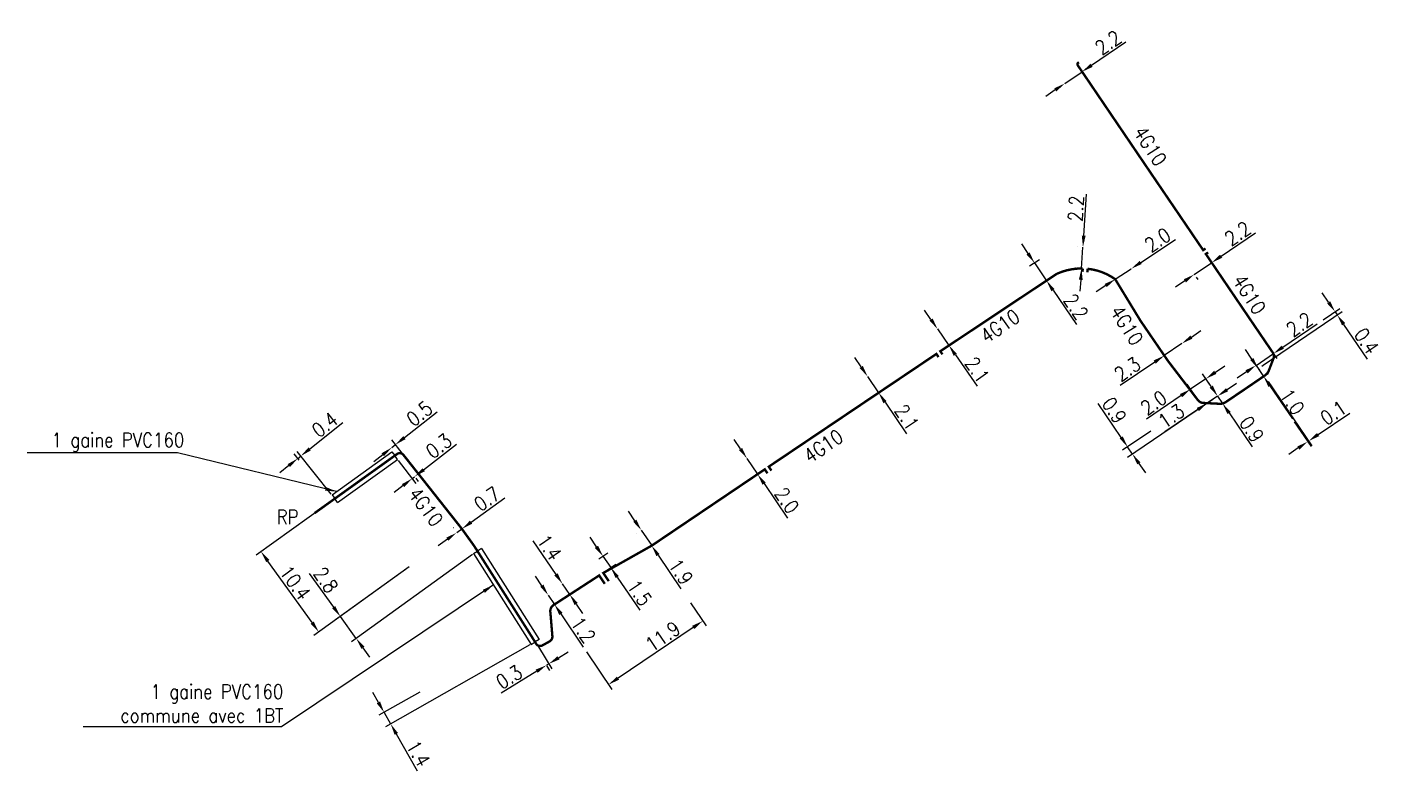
# Model space of a CAD drawing. Header units: millimetres. Extents: x 112999 to 114032, y 122200 to 123000.
# Drawn here: x 113595.6 to 113737.8, y 122200.1 to 122278.1 of the extents above; entities that cross this region are included whole.
import ezdxf
from ezdxf.enums import TextEntityAlignment as Align

# ---------------------------------------------------------------- set-up
doc = ezdxf.new("R2010")
doc.units = ezdxf.units.MM
doc.linetypes.add('E_ST_Cu', pattern=[2000, 1000, 1000])
doc.layers.get('DEFPOINTS').update_dxf_attribs({"linetype": 'CONTINUOUS'})
doc.layers.add('E_100', color=3, linetype='CONTINUOUS')
doc.layers.add('E_400', color=7, linetype='CONTINUOUS')
doc.styles.get("Standard").update_dxf_attribs({"font": 'romans.shx', "width": 0.85})
doc.dimstyles.get("Standard").update_dxf_attribs({"dimtxt": 1.5, "dimasz": 1.2, "dimexe": 0.625, "dimexo": 0.625, "dimgap": 0.25, "dimtad": 1, "dimdec": 1, "dimzin": 0, "dimdsep": 46, "dimtxsty": 'Standard', "dimcen": -0.5, "dimadec": 0, "dimazin": 0, "dimtfac": 1, "dimtdec": 1, "dimtmove": 0, "dimatfit": 3, "dimfxl": 1, "dimtolj": 1, "dimtzin": 0, "dimarcsym": 0})

# ---------------------------------------------------------------- blocks, each defined once
blk = doc.blocks.new('*D31')
at = {"layer": 'DEFPOINTS', "color": 0}
for p in [(113627.57, 122228.44), (113620.15, 122223.1), (113636.19, 122221.87)]:
    blk.add_point(p, dxfattribs=at)
at = {"layer": 'E_100', "color": 0, "lineweight": -2}
for p, q in [((113627.06, 122228.07), (113619.64, 122222.73)), ((113625.51, 122215.66), (113620.85, 122222.12)), ((113635.68, 122221.5), (113625.7, 122214.32))]:
    blk.add_line(p, q, dxfattribs=at)
at = {"layer": 'E_100', "color": 0}
for points in [[(113621.02, 122222.24), (113620.69, 122222.01), (113620.15, 122223.1)], [(113625.67, 122215.78), (113625.35, 122215.54), (113626.21, 122214.68)]]:
    blk.add_solid(points, dxfattribs=at)
at = {"layer": 'E_100', "color": 0, "insert": (113623.72, 122219.85), "char_height": 1.5, "attachment_point": 5, "rotation": 305.7559}
blk.add_mtext('\\A1;10.4', dxfattribs=at)
blk = doc.blocks.new('*D32')
at = {"layer": 'DEFPOINTS', "color": 0}
for p in [(113624, 122232.88), (113624.52, 122232.22), (113627.89, 122228.67)]:
    blk.add_point(p, dxfattribs=at)
at = {"layer": 'E_400', "color": 0, "lineweight": -2}
for p, q in [((113625.25, 122233.88), (113628.72, 122236.65)), ((113627.5, 122229.15), (113623.93, 122233.62)), ((113623.06, 122232.13), (113622.12, 122231.38)), ((113624.13, 122232.71), (113623.61, 122233.37)), ((113624, 122232.88), (113624.32, 122233.14))]:
    blk.add_line(p, q, dxfattribs=at)
at = {"layer": 'E_400', "color": 0}
for points in [[(113625.13, 122234.04), (113625.38, 122233.73), (113624.32, 122233.14)], [(113622.94, 122232.29), (113623.18, 122231.98), (113624, 122232.88)]]:
    blk.add_solid(points, dxfattribs=at)
at = {"layer": 'E_400', "color": 0, "insert": (113626.83, 122236.42), "char_height": 1.5, "attachment_point": 5, "rotation": 38.6155}
blk.add_mtext('\\A1;0.4', dxfattribs=at)
blk = doc.blocks.new('*D33')
at = {"layer": 'DEFPOINTS', "color": 0}
for p in [(113634.15, 122233.16), (113636.01, 122231.29), (113636.26, 122230.97)]:
    blk.add_point(p, dxfattribs=at)
at = {"layer": 'E_400', "color": 0, "lineweight": -2}
for p, q in [((113637.21, 122231.7), (113640.67, 122234.38)), ((113634.54, 122232.67), (113636.39, 122230.27)), ((113636, 122230.77), (113636.26, 122230.97)), ((113636.4, 122230.8), (113636.65, 122230.48)), ((113635.06, 122230.03), (113634.11, 122229.3))]:
    blk.add_line(p, q, dxfattribs=at)
at = {"layer": 'E_400', "color": 0}
for points in [[(113634.93, 122230.19), (113635.18, 122229.88), (113636, 122230.77)], [(113637.09, 122231.86), (113637.34, 122231.55), (113636.26, 122230.97)]]:
    blk.add_solid(points, dxfattribs=at)
at = {"layer": 'E_400', "color": 0, "insert": (113638.8, 122234.2), "char_height": 1.5, "attachment_point": 5, "rotation": 37.7364}
blk.add_mtext('\\A1;0.3', dxfattribs=at)
blk = doc.blocks.new('*D34')
at = {"layer": 'DEFPOINTS', "color": 0}
for p in [(113642.86, 122223.16), (113636.19, 122221.87), (113628.47, 122216.31)]:
    blk.add_point(p, dxfattribs=at)
at = {"layer": 'E_400', "color": 0, "lineweight": -2}
for p, q in [((113642.35, 122222.8), (113629.63, 122213.63)), ((113627.77, 122217.29), (113625.22, 122220.83)), ((113635.68, 122221.5), (113627.96, 122215.95)), ((113630.14, 122214), (113628.47, 122216.31)), ((113630.84, 122213.03), (113631.54, 122212.05))]:
    blk.add_line(p, q, dxfattribs=at)
at = {"layer": 'E_400', "color": 0}
for points in [[(113627.93, 122217.4), (113627.61, 122217.17), (113628.47, 122216.31)], [(113631, 122213.14), (113630.68, 122212.91), (113630.14, 122214)]]:
    blk.add_solid(points, dxfattribs=at)
at = {"layer": 'E_400', "color": 0, "insert": (113626.95, 122220.13), "char_height": 1.5, "attachment_point": 5, "rotation": 305.7621}
blk.add_mtext('\\A1;2.8', dxfattribs=at)
blk = doc.blocks.new('*D35')
at = {"layer": 'DEFPOINTS', "color": 0}
for p in [(113648.91, 122213.63), (113637.37, 122208.69), (113633.06, 122206.25)]:
    blk.add_point(p, dxfattribs=at)
at = {"layer": 'E_400', "color": 0, "lineweight": -2}
for p, q in [((113648.36, 122213.33), (113633.21, 122204.72)), ((113632.47, 122207.29), (113631.87, 122208.33)), ((113636.82, 122208.38), (113632.52, 122205.94)), ((113633.06, 122206.25), (113633.75, 122205.03)), ((113634.34, 122203.98), (113636.54, 122200.11))]:
    blk.add_line(p, q, dxfattribs=at)
at = {"layer": 'E_400', "color": 0}
for points in [[(113632.64, 122207.39), (113632.29, 122207.19), (113633.06, 122206.25)], [(113634.52, 122204.08), (113634.17, 122203.89), (113633.75, 122205.03)]]:
    blk.add_solid(points, dxfattribs=at)
at = {"layer": 'E_400', "color": 0, "insert": (113636.66, 122201.93), "char_height": 1.5, "attachment_point": 5, "rotation": 299.5894}
blk.add_mtext('\\A1;1.4', dxfattribs=at)
blk = doc.blocks.new('*D36')
at = {"layer": 'DEFPOINTS', "color": 0}
for p in [(113633.86, 122234.02), (113634.25, 122234.33), (113635.35, 122232.94)]:
    blk.add_point(p, dxfattribs=at)
at = {"layer": 'E_100', "color": 0, "lineweight": -2}
for p, q in [((113635.2, 122235.07), (113638.63, 122237.78)), ((113633.86, 122234.02), (113634.25, 122234.33)), ((113634.96, 122233.43), (113633.87, 122234.82)), ((113632.92, 122233.27), (113631.97, 122232.53))]:
    blk.add_line(p, q, dxfattribs=at)
at = {"layer": 'E_100', "color": 0}
for points in [[(113635.07, 122235.23), (113635.32, 122234.91), (113634.25, 122234.33)], [(113632.79, 122233.43), (113633.04, 122233.12), (113633.86, 122234.02)]]:
    blk.add_solid(points, dxfattribs=at)
at = {"layer": 'E_100', "color": 0, "insert": (113636.76, 122237.58), "char_height": 1.5, "attachment_point": 5, "rotation": 38.2619}
blk.add_mtext('\\A1;0.5', dxfattribs=at)
blk = doc.blocks.new('*D37')
at = {"layer": 'DEFPOINTS', "color": 0}
for p in [(113640.69, 122225.08), (113641.23, 122225.5), (113641.24, 122225.48)]:
    blk.add_point(p, dxfattribs=at)
at = {"layer": 'E_100', "color": 0, "lineweight": -2}
for p, q in [((113642.2, 122226.2), (113645.75, 122228.75)), ((113640.33, 122225.59), (113640.31, 122225.61)), ((113640.68, 122225.1), (113641.23, 122225.5)), ((113640.87, 122225.98), (113640.86, 122226)), ((113639.71, 122224.4), (113638.73, 122223.7))]:
    blk.add_line(p, q, dxfattribs=at)
at = {"layer": 'E_100', "color": 0}
for points in [[(113639.59, 122224.57), (113639.82, 122224.24), (113640.68, 122225.1)], [(113642.08, 122226.36), (113642.32, 122226.04), (113641.23, 122225.5)]]:
    blk.add_solid(points, dxfattribs=at)
at = {"layer": 'E_100', "color": 0, "insert": (113643.87, 122228.64), "char_height": 1.5, "attachment_point": 5, "rotation": 35.7734}
blk.add_mtext('\\A1;0.7', dxfattribs=at)
blk = doc.blocks.new('*D38')
at = {"layer": 'DEFPOINTS', "color": 0}
for p in [(113732.88, 122248.28), (113731.1, 122247.07), (113724.82, 122242.32)]:
    blk.add_point(p, dxfattribs=at)
at = {"layer": 'E_100', "color": 0, "lineweight": -2}
for p, q in [((113732.21, 122249.27), (113731.53, 122250.26)), ((113725.33, 122242.67), (113733.62, 122248.3)), ((113731.62, 122247.42), (113733.4, 122248.63)), ((113732.88, 122248.28), (113733.11, 122247.95)), ((113733.78, 122246.95), (113736.27, 122243.29))]:
    blk.add_line(p, q, dxfattribs=at)
at = {"layer": 'E_100', "color": 0}
for points in [[(113732.37, 122249.38), (113732.04, 122249.16), (113732.88, 122248.28)], [(113733.95, 122247.07), (113733.62, 122246.84), (113733.11, 122247.95)]]:
    blk.add_solid(points, dxfattribs=at)
at = {"layer": 'E_100', "color": 0, "insert": (113736.19, 122245.19), "char_height": 1.5, "attachment_point": 5, "rotation": 304.1834}
blk.add_mtext('\\A1;0.4', dxfattribs=at)
blk = doc.blocks.new('*D39')
at = {"layer": 'DEFPOINTS', "color": 0}
for p in [(113725.52, 122241.47), (113728.26, 122237.25), (113730.11, 122234.71)]:
    blk.add_point(p, dxfattribs=at)
at = {"layer": 'E_100', "color": 0, "lineweight": -2}
for p, q in [((113725.87, 122240.95), (113730.46, 122234.19)), ((113728.61, 122236.73), (113730.38, 122234.13)), ((113731.11, 122235.38), (113734.42, 122237.64)), ((113729.03, 122233.98), (113728.04, 122233.3)), ((113730.02, 122234.65), (113730.11, 122234.71))]:
    blk.add_line(p, q, dxfattribs=at)
at = {"layer": 'E_100', "color": 0}
for points in [[(113730.99, 122235.55), (113731.22, 122235.22), (113730.11, 122234.71)], [(113728.92, 122234.14), (113729.14, 122233.81), (113730.02, 122234.65)]]:
    blk.add_solid(points, dxfattribs=at)
at = {"layer": 'E_100', "color": 0, "insert": (113732.7, 122237.67), "char_height": 1.5, "attachment_point": 5, "rotation": 34.1834}
blk.add_mtext('\\A1;0.1', dxfattribs=at)
blk = doc.blocks.new('*D40')
at = {"layer": 'DEFPOINTS', "color": 0}
for p in [(113720.56, 122239.42), (113714.05, 122236.09), (113711.11, 122234.1)]:
    blk.add_point(p, dxfattribs=at)
at = {"layer": 'E_100', "color": 0, "lineweight": -2}
for p, q in [((113710.44, 122235.09), (113708.01, 122238.66)), ((113720.04, 122239.07), (113711.1, 122233)), ((113713.53, 122235.74), (113710.59, 122233.75)), ((113711.62, 122233.35), (113711.11, 122234.1)), ((113712.29, 122232.36), (113712.97, 122231.37))]:
    blk.add_line(p, q, dxfattribs=at)
at = {"layer": 'E_100', "color": 0}
for points in [[(113710.6, 122235.2), (113710.27, 122234.98), (113711.11, 122234.1)], [(113712.46, 122232.47), (113712.13, 122232.25), (113711.62, 122233.35)]]:
    blk.add_solid(points, dxfattribs=at)
at = {"layer": 'E_100', "color": 0, "insert": (113709.71, 122237.93), "char_height": 1.5, "attachment_point": 5, "rotation": 304.1834}
blk.add_mtext('\\A1;0.9', dxfattribs=at)
blk = doc.blocks.new('*D41')
at = {"layer": 'DEFPOINTS', "color": 0}
for p in [(113716.81, 122244.94), (113714.95, 122243.67), (113714.95, 122243.67)]:
    blk.add_point(p, dxfattribs=at)
at = {"layer": 'E_100', "color": 0, "lineweight": -2}
for p, q in [((113716.81, 122244.94), (113714.95, 122243.67)), ((113717.81, 122245.61), (113718.8, 122246.29)), ((113713.96, 122243), (113710.34, 122240.54))]:
    blk.add_line(p, q, dxfattribs=at)
at = {"layer": 'E_100', "color": 0}
for points in [[(113717.69, 122245.78), (113717.92, 122245.45), (113716.81, 122244.94)], [(113713.84, 122243.16), (113714.07, 122242.83), (113714.95, 122243.67)]]:
    blk.add_solid(points, dxfattribs=at)
at = {"layer": 'E_100', "color": 0, "insert": (113711.09, 122242.26), "char_height": 1.5, "attachment_point": 5, "rotation": 34.1834}
blk.add_mtext('\\A1;2.3', dxfattribs=at)
blk = doc.blocks.new('*D42')
at = {"layer": 'DEFPOINTS', "color": 0}
for p in [(113717.71, 122240.14), (113720.05, 122240.17), (113718.44, 122239.08)]:
    blk.add_point(p, dxfattribs=at)
at = {"layer": 'E_100', "color": 0, "lineweight": -2}
for p, q in [((113720.32, 122241.92), (113721.31, 122242.59)), ((113718.08, 122239.59), (113717.36, 122240.66)), ((113719.32, 122241.24), (113717.71, 122240.14)), ((113719.7, 122240.69), (113718.97, 122241.76)), ((113716.72, 122239.47), (113713.1, 122237.01))]:
    blk.add_line(p, q, dxfattribs=at)
at = {"layer": 'E_100', "color": 0}
for points in [[(113720.2, 122242.08), (113720.43, 122241.75), (113719.32, 122241.24)], [(113716.6, 122239.64), (113716.83, 122239.31), (113717.71, 122240.14)]]:
    blk.add_solid(points, dxfattribs=at)
at = {"layer": 'E_100', "color": 0, "insert": (113713.85, 122238.73), "char_height": 1.5, "attachment_point": 5, "rotation": 34.1834}
blk.add_mtext('\\A1;2.0', dxfattribs=at)
blk = doc.blocks.new('*D43')
at = {"layer": 'DEFPOINTS', "color": 0}
for p in [(113720.56, 122239.42), (113719.47, 122238.69), (113719.47, 122238.69)]:
    blk.add_point(p, dxfattribs=at)
at = {"layer": 'E_100', "color": 0, "lineweight": -2}
for p, q in [((113721.55, 122240.1), (113722.54, 122240.77)), ((113720.56, 122239.42), (113719.47, 122238.69)), ((113718.48, 122238.01), (113715.01, 122235.66))]:
    blk.add_line(p, q, dxfattribs=at)
at = {"layer": 'E_100', "color": 0}
for points in [[(113721.44, 122240.26), (113721.66, 122239.93), (113720.56, 122239.42)], [(113718.37, 122238.18), (113718.59, 122237.85), (113719.47, 122238.69)]]:
    blk.add_solid(points, dxfattribs=at)
at = {"layer": 'E_100', "color": 0, "insert": (113715.69, 122237.33), "char_height": 1.5, "attachment_point": 5, "rotation": 34.1834}
blk.add_mtext('\\A1;1.3', dxfattribs=at)
blk = doc.blocks.new('*D44')
at = {"layer": 'DEFPOINTS', "color": 0}
for p in [(113720.56, 122239.42), (113721.08, 122238.65), (113721.08, 122238.65)]:
    blk.add_point(p, dxfattribs=at)
at = {"layer": 'E_100', "color": 0, "lineweight": -2}
for p, q in [((113719.88, 122240.42), (113719.21, 122241.41)), ((113720.56, 122239.42), (113721.08, 122238.65)), ((113721.07, 122239.78), (113721.07, 122239.78)), ((113721.6, 122239), (113721.6, 122239)), ((113721.76, 122237.66), (113724.18, 122234.09))]:
    blk.add_line(p, q, dxfattribs=at)
at = {"layer": 'E_100', "color": 0}
for points in [[(113720.05, 122240.53), (113719.72, 122240.3), (113720.56, 122239.42)], [(113721.92, 122237.77), (113721.59, 122237.54), (113721.08, 122238.65)]]:
    blk.add_solid(points, dxfattribs=at)
at = {"layer": 'E_100', "color": 0, "insert": (113724.13, 122235.94), "char_height": 1.5, "attachment_point": 5, "rotation": 304.1834}
blk.add_mtext('\\A1;0.9', dxfattribs=at)
blk = doc.blocks.new('*D45')
at = {"layer": 'DEFPOINTS', "color": 0}
for p in [(113711.48, 122252.78), (113711.48, 122252.78), (113709.81, 122251.68)]:
    blk.add_point(p, dxfattribs=at)
at = {"layer": 'E_100', "color": 0, "lineweight": -2}
for p, q in [((113712.49, 122253.44), (113716.14, 122255.85)), ((113709.81, 122251.68), (113711.48, 122252.78)), ((113708.81, 122251.02), (113707.81, 122250.36))]:
    blk.add_line(p, q, dxfattribs=at)
at = {"layer": 'E_100', "color": 0}
for points in [[(113712.38, 122253.61), (113712.6, 122253.28), (113711.48, 122252.78)], [(113708.7, 122251.19), (113708.92, 122250.86), (113709.81, 122251.68)]]:
    blk.add_solid(points, dxfattribs=at)
at = {"layer": 'E_100', "color": 0, "insert": (113714.27, 122255.81), "char_height": 1.5, "attachment_point": 5, "rotation": 33.3663}
blk.add_mtext('\\A1;2.0', dxfattribs=at)
blk = doc.blocks.new('*D46')
at = {"layer": 'DEFPOINTS', "color": 0}
for p in [(113706.42, 122255.05), (113706.45, 122255.05), (113706.29, 122252.81)]:
    blk.add_point(p, dxfattribs=at)
at = {"layer": 'E_100', "color": 0, "lineweight": -2}
for p, q in [((113706.5, 122256.25), (113706.8, 122260.61)), ((113705.82, 122255.1), (113705.8, 122255.1)), ((113706.27, 122252.82), (113706.42, 122255.05)), ((113705.67, 122252.86), (113705.64, 122252.86)), ((113706.19, 122251.62), (113706.11, 122250.42))]:
    blk.add_line(p, q, dxfattribs=at)
at = {"layer": 'E_100', "color": 0}
for points in [[(113706.3, 122256.27), (113706.7, 122256.24), (113706.42, 122255.05)], [(113705.99, 122251.63), (113706.39, 122251.61), (113706.27, 122252.82)]]:
    blk.add_solid(points, dxfattribs=at)
at = {"layer": 'E_100', "color": 0, "insert": (113705.69, 122259.1), "char_height": 1.5, "attachment_point": 5, "rotation": 86.1056}
blk.add_mtext('\\A1;2.2', dxfattribs=at)
blk = doc.blocks.new('*D47')
at = {"layer": 'DEFPOINTS', "color": 0}
for p in [(113702.36, 122254.08), (113701.34, 122253.39), (113703.63, 122252.22)]:
    blk.add_point(p, dxfattribs=at)
at = {"layer": 'E_100', "color": 0, "lineweight": -2}
for p, q in [((113700.67, 122254.38), (113699.99, 122255.38)), ((113701.85, 122253.73), (113700.82, 122253.04)), ((113701.34, 122253.39), (113702.6, 122251.53)), ((113703.11, 122251.87), (113702.09, 122251.18)), ((113703.28, 122250.54), (113705.74, 122246.92))]:
    blk.add_line(p, q, dxfattribs=at)
at = {"layer": 'E_100', "color": 0}
for points in [[(113700.83, 122254.49), (113700.5, 122254.27), (113701.34, 122253.39)], [(113703.44, 122250.65), (113703.11, 122250.42), (113702.6, 122251.53)]]:
    blk.add_solid(points, dxfattribs=at)
at = {"layer": 'E_100', "color": 0, "insert": (113705.67, 122248.79), "char_height": 1.5, "attachment_point": 5, "rotation": 304.1834}
blk.add_mtext('\\A1;2.2', dxfattribs=at)
blk = doc.blocks.new('*D48')
at = {"layer": 'DEFPOINTS', "color": 0}
for p in [(113691.15, 122246.47), (113691.15, 122246.47), (113692.35, 122244.74)]:
    blk.add_point(p, dxfattribs=at)
at = {"layer": 'E_100', "color": 0, "lineweight": -2}
for p, q in [((113690.47, 122247.46), (113689.79, 122248.45)), ((113691.15, 122246.47), (113692.35, 122244.74)), ((113693.03, 122243.76), (113695.31, 122240.46))]:
    blk.add_line(p, q, dxfattribs=at)
at = {"layer": 'E_100', "color": 0}
for points in [[(113690.64, 122247.57), (113690.31, 122247.34), (113691.15, 122246.47)], [(113693.19, 122243.87), (113692.86, 122243.64), (113692.35, 122244.74)]]:
    blk.add_solid(points, dxfattribs=at)
at = {"layer": 'E_100', "color": 0, "insert": (113695.33, 122242.18), "char_height": 1.5, "attachment_point": 5, "rotation": 304.6381}
blk.add_mtext('\\A1;2.1', dxfattribs=at)
blk = doc.blocks.new('*D49')
at = {"layer": 'DEFPOINTS', "color": 0}
for p in [(113683.81, 122241.49), (113683.81, 122241.49), (113684.97, 122239.78)]:
    blk.add_point(p, dxfattribs=at)
at = {"layer": 'E_100', "color": 0, "lineweight": -2}
for p, q in [((113683.14, 122242.48), (113682.47, 122243.47)), ((113683.81, 122241.49), (113684.97, 122239.78)), ((113685.65, 122238.79), (113687.9, 122235.47))]:
    blk.add_line(p, q, dxfattribs=at)
at = {"layer": 'E_100', "color": 0}
for points in [[(113683.31, 122242.59), (113682.97, 122242.37), (113683.81, 122241.49)], [(113685.81, 122238.9), (113685.48, 122238.67), (113684.97, 122239.78)]]:
    blk.add_solid(points, dxfattribs=at)
at = {"layer": 'E_100', "color": 0, "insert": (113687.94, 122237.2), "char_height": 1.5, "attachment_point": 5, "rotation": 304.1834}
blk.add_mtext('\\A1;2.1', dxfattribs=at)
blk = doc.blocks.new('*D50')
at = {"layer": 'DEFPOINTS', "color": 0}
for p in [(113671.15, 122232.89), (113672.27, 122231.23), (113672.27, 122231.23)]:
    blk.add_point(p, dxfattribs=at)
at = {"layer": 'E_100', "color": 0, "lineweight": -2}
for p, q in [((113670.48, 122233.88), (113669.8, 122234.87)), ((113671.15, 122232.89), (113672.27, 122231.23)), ((113672.95, 122230.24), (113675.4, 122226.62))]:
    blk.add_line(p, q, dxfattribs=at)
at = {"layer": 'E_100', "color": 0}
for points in [[(113670.64, 122233.99), (113670.31, 122233.77), (113671.15, 122232.89)], [(113673.11, 122230.35), (113672.78, 122230.12), (113672.27, 122231.23)]]:
    blk.add_solid(points, dxfattribs=at)
at = {"layer": 'E_100', "color": 0, "insert": (113675.34, 122228.49), "char_height": 1.5, "attachment_point": 5, "rotation": 304.108}
blk.add_mtext('\\A1;2.0', dxfattribs=at)
blk = doc.blocks.new('*D51')
at = {"layer": 'DEFPOINTS', "color": 0}
for p in [(113651.78, 122219.73), (113652.55, 122218.61), (113652.55, 122218.61)]:
    blk.add_point(p, dxfattribs=at)
at = {"layer": 'E_100', "color": 0, "lineweight": -2}
for p, q in [((113651.11, 122220.72), (113648.72, 122224.24)), ((113652.55, 122218.61), (113651.78, 122219.73)), ((113653.22, 122217.61), (113653.9, 122216.62))]:
    blk.add_line(p, q, dxfattribs=at)
at = {"layer": 'E_100', "color": 0}
for points in [[(113651.28, 122220.84), (113650.94, 122220.61), (113651.78, 122219.73)], [(113653.39, 122217.73), (113653.06, 122217.5), (113652.55, 122218.61)]]:
    blk.add_solid(points, dxfattribs=at)
at = {"layer": 'E_100', "color": 0, "insert": (113650.41, 122223.54), "char_height": 1.5, "attachment_point": 5, "rotation": 304.1979}
blk.add_mtext('\\A1;1.4', dxfattribs=at)
blk = doc.blocks.new('*D52')
at = {"layer": 'DEFPOINTS', "color": 0}
for p in [(113655.11, 122221.99), (113655.93, 122220.79), (113656.86, 122221.43)]:
    blk.add_point(p, dxfattribs=at)
at = {"layer": 'E_100', "color": 0, "lineweight": -2}
for p, q in [((113655.36, 122223.62), (113654.68, 122224.61)), ((113655.62, 122222.34), (113656.55, 122222.98)), ((113656.04, 122222.63), (113656.86, 122221.43)), ((113656.44, 122221.15), (113657.37, 122221.78)), ((113657.53, 122220.44), (113659.9, 122216.98))]:
    blk.add_line(p, q, dxfattribs=at)
at = {"layer": 'E_100', "color": 0}
for points in [[(113655.52, 122223.73), (113655.19, 122223.5), (113656.04, 122222.63)], [(113657.7, 122220.55), (113657.37, 122220.33), (113656.86, 122221.43)]]:
    blk.add_solid(points, dxfattribs=at)
at = {"layer": 'E_100', "color": 0, "insert": (113659.88, 122218.78), "char_height": 1.5, "attachment_point": 5, "rotation": 304.3912}
blk.add_mtext('\\A1;1.5', dxfattribs=at)
blk = doc.blocks.new('*D53')
at = {"layer": 'DEFPOINTS', "color": 0}
for p in [(113660.06, 122225.35), (113661.15, 122223.74), (113661.15, 122223.74)]:
    blk.add_point(p, dxfattribs=at)
at = {"layer": 'E_100', "color": 0, "lineweight": -2}
for p, q in [((113659.39, 122226.35), (113658.71, 122227.34)), ((113659.54, 122225), (113659.54, 122225)), ((113660.06, 122225.35), (113661.15, 122223.74)), ((113660.63, 122223.39), (113660.63, 122223.39)), ((113661.82, 122222.74), (113664.2, 122219.22))]:
    blk.add_line(p, q, dxfattribs=at)
at = {"layer": 'E_100', "color": 0}
for points in [[(113659.55, 122226.46), (113659.22, 122226.23), (113660.06, 122225.35)], [(113661.98, 122222.85), (113661.65, 122222.63), (113661.15, 122223.74)]]:
    blk.add_solid(points, dxfattribs=at)
at = {"layer": 'E_100', "color": 0, "insert": (113664.21, 122220.99), "char_height": 1.5, "attachment_point": 5, "rotation": 304.0181}
blk.add_mtext('\\A1;1.9', dxfattribs=at)
blk = doc.blocks.new('*D54')
at = {"layer": 'DEFPOINTS', "color": 0}
for p in [(113719.77, 122253.66), (113717.95, 122252.42), (113718.11, 122252.19)]:
    blk.add_point(p, dxfattribs=at)
at = {"layer": 'E_100', "color": 0, "lineweight": -2}
for p, q in [((113720.93, 122254.1), (113724.54, 122256.55)), ((113718.11, 122252.19), (113719.93, 122253.42)), ((113720.12, 122253.14), (113720.29, 122252.91)), ((113717.12, 122251.51), (113716.13, 122250.84)), ((113718.3, 122251.91), (113718.47, 122251.67))]:
    blk.add_line(p, q, dxfattribs=at)
at = {"layer": 'E_100', "color": 0}
for points in [[(113720.81, 122254.26), (113721.04, 122253.93), (113719.93, 122253.42)], [(113717.01, 122251.68), (113717.23, 122251.35), (113718.11, 122252.19)]]:
    blk.add_solid(points, dxfattribs=at)
at = {"layer": 'E_100', "color": 0, "insert": (113722.67, 122256.49), "char_height": 1.5, "attachment_point": 5, "rotation": 34.1834}
blk.add_mtext('\\A1;2.2', dxfattribs=at)
blk = doc.blocks.new('*D55')
at = {"layer": 'DEFPOINTS', "color": 0}
for p in [(113726.04, 122244.44), (113724.22, 122243.2), (113724.59, 122242.65)]:
    blk.add_point(p, dxfattribs=at)
at = {"layer": 'E_100', "color": 0, "lineweight": -2}
for p, q in [((113727.41, 122244.56), (113731.02, 122247.01)), ((113724.59, 122242.65), (113726.41, 122243.88)), ((113726.39, 122243.92), (113726.76, 122243.37)), ((113724.57, 122242.68), (113724.94, 122242.13)), ((113723.6, 122241.97), (113722.61, 122241.3))]:
    blk.add_line(p, q, dxfattribs=at)
at = {"layer": 'E_100', "color": 0}
for points in [[(113727.29, 122244.72), (113727.52, 122244.39), (113726.41, 122243.88)], [(113723.49, 122242.14), (113723.71, 122241.81), (113724.59, 122242.65)]]:
    blk.add_solid(points, dxfattribs=at)
at = {"layer": 'E_100', "color": 0, "insert": (113729.15, 122246.95), "char_height": 1.5, "attachment_point": 5, "rotation": 34.1834}
blk.add_mtext('\\A1;2.2', dxfattribs=at)
blk = doc.blocks.new('*D56')
at = {"layer": 'DEFPOINTS', "color": 0}
for p in [(113706.33, 122273.45), (113704.51, 122272.22), (113704.51, 122272.22)]:
    blk.add_point(p, dxfattribs=at)
at = {"layer": 'E_100', "color": 0, "lineweight": -2}
for p, q in [((113707.32, 122274.13), (113710.94, 122276.58)), ((113704.51, 122272.22), (113706.33, 122273.45)), ((113703.52, 122271.54), (113702.53, 122270.87))]:
    blk.add_line(p, q, dxfattribs=at)
at = {"layer": 'E_100', "color": 0}
for points in [[(113707.21, 122274.29), (113707.44, 122273.96), (113706.33, 122273.45)], [(113703.41, 122271.71), (113703.63, 122271.38), (113704.51, 122272.22)]]:
    blk.add_solid(points, dxfattribs=at)
at = {"layer": 'E_100', "color": 0, "insert": (113709.07, 122276.52), "char_height": 1.5, "attachment_point": 5, "rotation": 34.1834}
blk.add_mtext('\\A1;2.2', dxfattribs=at)
blk = doc.blocks.new('*D57')
at = {"layer": 'DEFPOINTS', "color": 0}
for p in [(113724.67, 122242.22), (113724.82, 122242.32), (113725.24, 122241.39)]:
    blk.add_point(p, dxfattribs=at)
at = {"layer": 'E_100', "color": 0, "lineweight": -2}
for p, q in [((113724.14, 122243.31), (113723.47, 122244.3)), ((113724.82, 122242.32), (113725.38, 122241.49)), ((113725.19, 122242.57), (113725.33, 122242.67)), ((113725.75, 122241.74), (113725.9, 122241.84)), ((113726.05, 122240.5), (113728.41, 122237.03))]:
    blk.add_line(p, q, dxfattribs=at)
at = {"layer": 'E_100', "color": 0}
for points in [[(113724.31, 122243.42), (113723.98, 122243.2), (113724.82, 122242.32)], [(113726.22, 122240.61), (113725.89, 122240.39), (113725.38, 122241.49)]]:
    blk.add_solid(points, dxfattribs=at)
at = {"layer": 'E_100', "color": 0, "insert": (113728.4, 122238.83), "char_height": 1.5, "attachment_point": 5, "rotation": 304.1834}
blk.add_mtext('\\A1;1.0', dxfattribs=at)
blk = doc.blocks.new('*D58')
at = {"layer": 'DEFPOINTS', "color": 0}
for p in [(113648.93, 122213.65), (113649.78, 122211.71), (113650.1, 122211.19)]:
    blk.add_point(p, dxfattribs=at)
at = {"layer": 'E_400', "color": 0, "lineweight": -2}
for p, q in [((113649.26, 122213.12), (113650.68, 122210.81)), ((113651.38, 122211.97), (113652.4, 122212.6)), ((113650.36, 122211.34), (113650.1, 122211.19)), ((113650.1, 122211.18), (113650.43, 122210.65)), ((113649.08, 122210.56), (113645.36, 122208.26))]:
    blk.add_line(p, q, dxfattribs=at)
at = {"layer": 'E_400', "color": 0}
for points in [[(113648.97, 122210.73), (113649.18, 122210.39), (113650.1, 122211.19)], [(113651.27, 122212.14), (113651.48, 122211.8), (113650.36, 122211.34)]]:
    blk.add_solid(points, dxfattribs=at)
at = {"layer": 'E_400', "color": 0, "insert": (113646.18, 122209.95), "char_height": 1.5, "attachment_point": 5, "rotation": 31.6293}
blk.add_mtext('\\A1;0.3', dxfattribs=at)
blk = doc.blocks.new('*D59')
at = {"layer": 'DEFPOINTS', "color": 0}
for p in [(113664.88, 122218.24), (113653.96, 122213.1), (113656.62, 122209.16)]:
    blk.add_point(p, dxfattribs=at)
at = {"layer": 'E_100', "color": 0, "lineweight": -2}
for p, q in [((113665.23, 122217.72), (113666.86, 122215.31)), ((113665.51, 122215.16), (113657.62, 122209.83)), ((113654.31, 122212.58), (113656.97, 122208.64))]:
    blk.add_line(p, q, dxfattribs=at)
at = {"layer": 'E_100', "color": 0}
for points in [[(113665.4, 122215.33), (113665.62, 122214.99), (113666.51, 122215.83)], [(113657.51, 122210), (113657.73, 122209.67), (113656.62, 122209.16)]]:
    blk.add_solid(points, dxfattribs=at)
at = {"layer": 'E_100', "color": 0, "insert": (113662.32, 122214.21), "char_height": 1.5, "attachment_point": 5, "rotation": 34.0181}
blk.add_mtext('\\A1;11.9', dxfattribs=at)
blk = doc.blocks.new('*D60')
at = {"layer": 'DEFPOINTS', "color": 0}
for p in [(113650.28, 122218.53), (113650.29, 122218.54), (113650.95, 122217.57)]:
    blk.add_point(p, dxfattribs=at)
at = {"layer": 'E_100', "color": 0, "lineweight": -2}
for p, q in [((113649.62, 122219.53), (113648.95, 122220.53)), ((113650.29, 122218.54), (113650.95, 122217.57)), ((113650.8, 122218.88), (113650.81, 122218.89)), ((113651.62, 122216.57), (113653.96, 122213.1))]:
    blk.add_line(p, q, dxfattribs=at)
at = {"layer": 'E_100', "color": 0}
for points in [[(113649.79, 122219.65), (113649.46, 122219.42), (113650.29, 122218.54)], [(113651.79, 122216.69), (113651.45, 122216.46), (113650.95, 122217.57)]]:
    blk.add_solid(points, dxfattribs=at)
at = {"layer": 'E_100', "color": 0, "insert": (113653.96, 122214.9), "char_height": 1.5, "attachment_point": 5, "rotation": 304.0181}
blk.add_mtext('\\A1;1.2', dxfattribs=at)

msp = doc.modelspace()

# ---------------------------------------------------------------- linework, layer by layer
at = {"layer": 'E_100', "linetype": 'E_ST_Cu', "const_width": 0.25, "flags": 128}
for points in [[(113706, 122274.45), (113705.93, 122274.4, 0.410471), (113705.88, 122274.12), (113712.99, 122263.64), (113719.04, 122254.74), (113719.29, 122254.91)], [(113719.57, 122254.49), (113719.32, 122254.33), (113724.37, 122246.89), (113725.06, 122245.88), (113726.36, 122243.97, -0.24987), (113726.42, 122243.37), (113725.95, 122242.15, -0.167324), (113725.47, 122241.55), (113725.43, 122241.53), (113725.38, 122241.49), (113723.71, 122240.35), (113722.63, 122239.62), (113721.45, 122238.82, -0.180005), (113720.72, 122238.62), (113719.17, 122238.7, -0.271773), (113718.43, 122239.08, -0.039534), (113709.81, 122251.68, 0.132305), (113706.9, 122252.78), (113706.88, 122252.42)], [(113706.38, 122252.46), (113706.4, 122252.81, 0.112092), (113703.67, 122252.25), (113691.45, 122244.13), (113691.67, 122243.8)], [(113656.23, 122219.73), (113655.64, 122220.61), (113650.95, 122217.57, 0.339525), (113650.52, 122216.7), (113650.72, 122214.31, -0.339382), (113650.38, 122213.66), (113649.71, 122213.29, -0.430683), (113649.01, 122213.46), (113648.58, 122214.16), (113642.75, 122223.34), (113642.47, 122223.77), (113641.21, 122225.52), (113635.11, 122233.23, 0.433373), (113634.4, 122233.33), (113625.77, 122227.15)]]:
    msp.add_lwpolyline(points, format="xyb", dxfattribs=at)
for points in [[(113691.26, 122243.52), (113691.04, 122243.85), (113682.81, 122238.32), (113673.44, 122232.02), (113673.72, 122231.61)], [(113673.3, 122231.32), (113673.02, 122231.74), (113661.16, 122223.74), (113656.07, 122220.87), (113656.65, 122220.01)]]:
    msp.add_lwpolyline(points, dxfattribs=at)
at = {"layer": 'E_400', "color": 7, "linetype": 'CONTINUOUS'}
for p, q in [((113627.6, 122229.07), (113633.89, 122233.58)), ((113633.89, 122233.58), (113634.18, 122233.18)), ((113628.18, 122228.26), (113634.47, 122232.77)), ((113634.47, 122232.77), (113634.18, 122233.18)), ((113627.6, 122229.07), (113627.89, 122228.67)), ((113628.18, 122228.26), (113627.89, 122228.67)), ((113642.44, 122222.9), (113642.86, 122223.16)), ((113642.44, 122222.9), (113648.49, 122213.37)), ((113643.28, 122223.43), (113642.86, 122223.16)), ((113643.28, 122223.43), (113649.33, 122213.9)), ((113648.49, 122213.37), (113648.91, 122213.63)), ((113649.33, 122213.9), (113648.91, 122213.63))]:
    msp.add_line(p, q, dxfattribs=at)

# ---------------------------------------------------------------- texts
at = {"layer": 'E_100', "width": 0.85}
for rotation, p in [(302.6154, (113712.29, 122267.53)), (302.6154, (113722.7, 122251.96)), (34.2412, (113695.89, 122245.52)), (302.6154, (113709.83, 122248.71)), (34.2412, (113677.34, 122232.93))]:
    msp.add_text('4G10', height=1.5, rotation=rotation, dxfattribs=at).set_placement(p, align=Align.MIDDLE_LEFT)
msp.add_text('4G10', height=1.5, rotation=307.1077, dxfattribs=at).set_placement((113637.43, 122227.8), align=Align.MIDDLE)
msp.add_text('RP', height=1.5, dxfattribs=at).set_placement((113622.93, 122226.74), align=Align.MIDDLE)
at = {"layer": 'E_400', "linetype": 'Continuous', "char_height": 1.5, "attachment_point": 9}
for s, insert in [('\\A1;1 gaine PVC160', (113612.09, 122233.57)), ('1 gaine PVC160\\Pcommune avec 1BT', (113622.48, 122205.17))]:
    msp.add_mtext(s, dxfattribs=dict(at, insert=insert))

# ---------------------------------------------------------------- dimensions: what is measured, and where the dimension line sits
at = {"layer": 'E_100'}
for base, p1, p2, angle, picture, middle, dimtype in [((113704.51, 122272.22), (113706.33, 122273.45), (113704.51, 122272.22), 214.1834, '*D56', (113709.63, 122275.69), 161), ((113706.42, 122255.05), (113706.29, 122252.81), (113706.45, 122255.05), 86.1056, '*D46', (113706.69, 122259.03), 161), ((113718.11, 122252.19), (113719.77, 122253.66), (113717.95, 122252.42), 214.1834, '*D54', (113723.23, 122255.66), 161), ((113711.48, 122252.78), (113709.81, 122251.68), (113711.48, 122252.78), 33.3663, '*D45', (113714.82, 122254.98), 161), ((113701.3409, 122253.3898), (113703.6283, 122252.2238), (113702.3643, 122254.0849), 124.1834, '*D47', (113704.8442, 122248.2316), 161), ((113732.88, 122248.28), (113724.82, 122242.32), (113731.1, 122247.07), 124.1834, '*D38', (113735.36, 122244.62), 160), ((113691.15, 122246.47), (113692.35, 122244.74), (113691.15, 122246.47), 124.6381, '*D48', (113694.51, 122241.61), 161), ((113724.59, 122242.65), (113726.04, 122244.44), (113724.22, 122243.2), 214.1834, '*D55', (113729.71, 122246.12), 161), ((113714.95, 122243.67), (113716.81, 122244.94), (113714.95, 122243.67), 214.1834, '*D41', (113711.65, 122241.43), 161), ((113724.82, 122242.32), (113725.24, 122241.39), (113724.67, 122242.22), 124.1834, '*D57', (113727.57, 122238.27), 161), ((113683.81, 122241.49), (113684.97, 122239.78), (113683.81, 122241.49), 124.1834, '*D49', (113687.11, 122236.63), 161), ((113717.7099, 122240.1448), (113720.0499, 122240.1716), (113718.4361, 122239.0756), 214.1834, '*D42', (113714.4128, 122237.9054), 161), ((113719.47, 122238.69), (113720.56, 122239.42), (113719.47, 122238.69), 214.1834, '*D43', (113716.25, 122236.5), 161), ((113721.08, 122238.65), (113720.56, 122239.42), (113721.08, 122238.65), 304.1834, '*D44', (113723.31, 122235.38), 161), ((113730.11, 122234.71), (113728.26, 122237.25), (113725.52, 122241.47), 34.1834, '*D39', (113733.26, 122236.85), 160), ((113634.25, 122234.33), (113633.86, 122234.02), (113635.35, 122232.94), 38.2619, '*D36', (113637.38, 122236.8), 160), ((113711.11, 122234.1), (113720.56, 122239.42), (113714.05, 122236.09), 124.1834, '*D40', (113708.89, 122237.37), 160), ((113672.27, 122231.23), (113671.15, 122232.89), (113672.27, 122231.23), 304.108, '*D50', (113674.51, 122227.93), 161), ((113641.23, 122225.5), (113640.69, 122225.08), (113641.24, 122225.48), 35.7734, '*D37', (113644.46, 122227.83), 161), ((113620.15, 122223.1), (113636.19, 122221.87), (113627.57, 122228.44), 305.7559, '*D31', (113622.91, 122219.27), 160), ((113661.15, 122223.74), (113660.06, 122225.35), (113661.15, 122223.74), 304.0181, '*D53', (113663.38, 122220.43), 161), ((113652.55, 122218.61), (113651.78, 122219.73), (113652.55, 122218.61), 304.1979, '*D51', (113649.58, 122222.98), 161), ((113656.86, 122221.43), (113655.11, 122221.99), (113655.93, 122220.79), 304.3912, '*D52', (113659.06, 122218.21), 161), ((113650.29, 122218.54), (113650.95, 122217.57), (113650.28, 122218.53), 124.0181, '*D60', (113653.13, 122214.34), 160), ((113656.62, 122209.16), (113664.88, 122218.24), (113653.96, 122213.1), 34.0181, '*D59', (113662.88, 122213.39), 160)]:
    dim = msp.add_linear_dim(base=base, p1=p1, p2=p2, angle=angle, dimstyle='Standard', dxfattribs=at)
    dim.commit()
    dim.dimension.update_dxf_attribs({"geometry": picture, "text_midpoint": middle, "dimtype": dimtype})
at = {"layer": 'E_400'}
for base, p1, p2, angle, picture, middle in [((113624, 122232.88), (113627.89, 122228.67), (113624.52, 122232.22), 218.6155, '*D32', (113627.45, 122235.64)), ((113636.26, 122230.97), (113634.15, 122233.16), (113636.01, 122231.29), 37.7364, '*D33', (113639.42, 122233.41)), ((113628.4716, 122216.3122), (113642.8613, 122223.1639), (113636.1885, 122221.87), 125.7621, '*D34', (113626.1423, 122219.5464)), ((113633.06, 122206.25), (113648.91, 122213.63), (113637.37, 122208.69), 119.5894, '*D35', (113635.79, 122201.43)), ((113650.1, 122211.19), (113648.93, 122213.65), (113649.78, 122211.71), 31.6293, '*D58', (113646.71, 122209.1))]:
    dim = msp.add_linear_dim(base=base, p1=p1, p2=p2, angle=angle, dimstyle='Standard', dxfattribs=at)
    dim.commit()
    dim.dimension.update_dxf_attribs({"geometry": picture, "text_midpoint": middle, "dimtype": 160})

# ---------------------------------------------------------------- leaders
at = {"layer": 'E_400', "linetype": 'Continuous', "annotation_type": 0, "has_hookline": 1, "hookline_direction": 1}
for points, text_width in [([(113628.07, 122229.41), (113611.38, 122233.47)], 15.54), ([(113644.53, 122219.61), (113622.29, 122204.72), (113621.09, 122204.72)], 19.37)]:
    msp.add_leader(points, dimstyle='Standard', override={"dimgap": 0.25, "dimtad": 1}, dxfattribs=dict(at, text_width=text_width))

doc.saveas('drawing.dxf')
